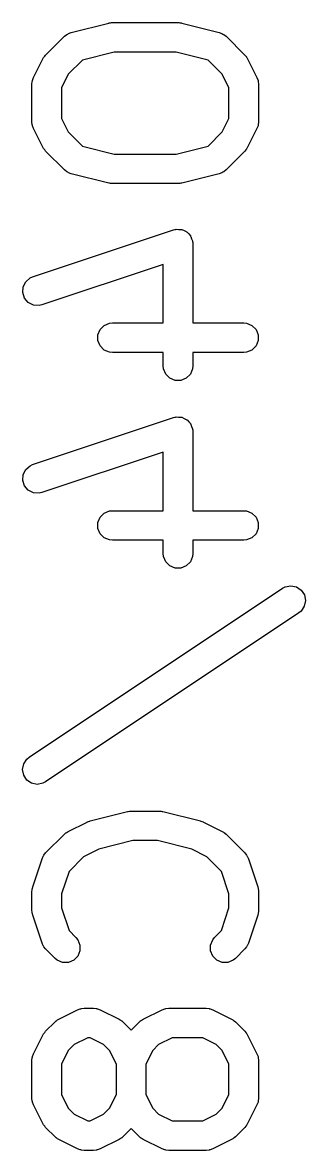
# Model space of a CAD drawing. Extents: x 2.6 to 14.1, y -9.2 to -3.9.
# Drawn here: x 4.7648 to 4.8213, y -9.1646 to -8.9394 of the extents above; entities that cross this region are included whole.
import ezdxf

# ---------------------------------------------------------------- set-up
doc = ezdxf.new("R2010")
doc.units = 0
doc.header["$MEASUREMENT"] = 0
doc.layers.add('BLACK', color=7, linetype='CONTINUOUS')

msp = doc.modelspace()

# ---------------------------------------------------------------- linework, layer by layer
at = {"layer": 'BLACK', "linetype": 'CONTINUOUS'}
for p, q in [((4.77455, -8.94134), (4.78205, -8.93947)), ((4.78205, -8.93947), (4.78215, -8.93945)), ((4.78215, -8.93945), (4.78219, -8.93944)), ((4.78219, -8.93944), (4.78241, -8.93941)), ((4.78241, -8.93941), (4.78262, -8.93938)), ((4.78262, -8.93938), (4.78267, -8.93939)), ((4.78267, -8.93939), (4.78277, -8.93938)), ((4.78277, -8.93938), (4.79589, -8.93938)), ((4.79589, -8.93938), (4.79599, -8.93939)), ((4.79599, -8.93939), (4.79603, -8.93938)), ((4.79603, -8.93938), (4.79625, -8.93941)), ((4.79625, -8.93941), (4.79647, -8.93944)), ((4.79647, -8.93944), (4.79651, -8.93945)), ((4.79651, -8.93945), (4.79661, -8.93947)), ((4.79661, -8.93947), (4.8041, -8.94134)), ((4.76943, -8.94587), (4.77318, -8.94212)), ((4.77318, -8.94212), (4.77363, -8.94175)), ((4.77363, -8.94175), (4.77383, -8.94167)), ((4.77383, -8.94167), (4.77401, -8.94154)), ((4.77401, -8.94154), (4.77455, -8.94134)), ((4.8041, -8.94134), (4.80465, -8.94154)), ((4.80465, -8.94154), (4.80483, -8.94167)), ((4.80483, -8.94167), (4.80503, -8.94175)), ((4.80503, -8.94175), (4.80548, -8.94212)), ((4.80548, -8.94212), (4.80923, -8.94587)), ((4.767, -8.95038), (4.76888, -8.94663)), ((4.76888, -8.94663), (4.76903, -8.94639)), ((4.76903, -8.94639), (4.76906, -8.94631)), ((4.76906, -8.94631), (4.76913, -8.94623)), ((4.76913, -8.94623), (4.76918, -8.94615)), ((4.76918, -8.94615), (4.76924, -8.94609)), ((4.76924, -8.94609), (4.76943, -8.94587)), ((4.77678, -8.94687), (4.77394, -8.9497)), ((4.78313, -8.94528), (4.77678, -8.94687)), ((4.79553, -8.94528), (4.78313, -8.94528)), ((4.80188, -8.94687), (4.79553, -8.94528)), ((4.80471, -8.9497), (4.80188, -8.94687)), ((4.80923, -8.94587), (4.80941, -8.94609)), ((4.80941, -8.94609), (4.80947, -8.94615)), ((4.80947, -8.94615), (4.80953, -8.94623)), ((4.80953, -8.94623), (4.80959, -8.94631)), ((4.80959, -8.94631), (4.80962, -8.94639)), ((4.80962, -8.94639), (4.80978, -8.94663)), ((4.80978, -8.94663), (4.81165, -8.95038)), ((4.76669, -8.9517), (4.76675, -8.95113)), ((4.76675, -8.95113), (4.76679, -8.95103)), ((4.76679, -8.95093), (4.767, -8.95038)), ((4.76679, -8.95103), (4.76679, -8.95093)), ((4.77394, -8.9497), (4.7726, -8.9524)), ((4.80606, -8.9524), (4.80471, -8.9497)), ((4.81165, -8.95038), (4.81186, -8.95093)), ((4.81186, -8.95093), (4.81187, -8.95103)), ((4.81187, -8.95103), (4.81191, -8.95113)), ((4.81191, -8.95113), (4.81197, -8.9517)), ((4.76669, -8.9592), (4.76669, -8.9517)), ((4.7726, -8.9524), (4.7726, -8.95851)), ((4.80606, -8.95851), (4.80606, -8.9524)), ((4.81197, -8.9517), (4.81197, -8.9592)), ((4.76675, -8.95978), (4.76669, -8.9592)), ((4.76679, -8.95988), (4.76675, -8.95978)), ((4.76679, -8.95998), (4.76679, -8.95988)), ((4.767, -8.96052), (4.76679, -8.95998)), ((4.76888, -8.96427), (4.767, -8.96052)), ((4.7726, -8.95851), (4.77394, -8.9612)), ((4.80471, -8.9612), (4.80606, -8.95851)), ((4.81165, -8.96052), (4.80978, -8.96427)), ((4.81186, -8.95998), (4.81165, -8.96052)), ((4.81187, -8.95988), (4.81186, -8.95998)), ((4.81191, -8.95978), (4.81187, -8.95988)), ((4.81197, -8.9592), (4.81191, -8.95978)), ((4.77394, -8.9612), (4.77678, -8.96404)), ((4.80188, -8.96404), (4.80471, -8.9612)), ((4.76903, -8.96452), (4.76888, -8.96427)), ((4.76906, -8.96459), (4.76903, -8.96452)), ((4.76913, -8.96467), (4.76906, -8.96459)), ((4.76918, -8.96476), (4.76913, -8.96467)), ((4.76924, -8.96482), (4.76918, -8.96476)), ((4.76943, -8.96504), (4.76924, -8.96482)), ((4.77318, -8.96879), (4.76943, -8.96504)), ((4.77678, -8.96404), (4.78313, -8.96563)), ((4.79553, -8.96563), (4.80188, -8.96404)), ((4.80923, -8.96504), (4.80548, -8.96879)), ((4.80941, -8.96482), (4.80923, -8.96504)), ((4.80947, -8.96476), (4.80941, -8.96482)), ((4.80953, -8.96468), (4.80947, -8.96476)), ((4.80959, -8.96459), (4.80953, -8.96468)), ((4.80962, -8.96452), (4.80959, -8.96459)), ((4.80978, -8.96427), (4.80962, -8.96452)), ((4.78313, -8.96563), (4.79553, -8.96563)), ((4.77363, -8.96916), (4.77318, -8.96879)), ((4.77383, -8.96924), (4.77363, -8.96916)), ((4.77401, -8.96937), (4.77383, -8.96924)), ((4.77455, -8.96957), (4.77401, -8.96937)), ((4.78205, -8.97144), (4.77455, -8.96957)), ((4.8041, -8.96957), (4.79661, -8.97144)), ((4.80465, -8.96937), (4.8041, -8.96957)), ((4.80483, -8.96924), (4.80465, -8.96937)), ((4.80503, -8.96916), (4.80483, -8.96924)), ((4.80548, -8.96879), (4.80503, -8.96916)), ((4.78215, -8.97146), (4.78205, -8.97144)), ((4.78219, -8.97147), (4.78215, -8.97146)), ((4.78241, -8.9715), (4.78219, -8.97147)), ((4.78262, -8.97153), (4.78241, -8.9715)), ((4.78267, -8.97152), (4.78262, -8.97153)), ((4.78277, -8.97153), (4.78267, -8.97152)), ((4.79589, -8.97153), (4.78277, -8.97153)), ((4.79599, -8.97152), (4.79589, -8.97153)), ((4.79603, -8.97153), (4.79599, -8.97152)), ((4.79625, -8.9715), (4.79603, -8.97153)), ((4.79647, -8.97147), (4.79625, -8.9715)), ((4.79651, -8.97146), (4.79647, -8.97147)), ((4.79661, -8.97144), (4.79651, -8.97146)), ((4.76683, -8.99015), (4.79496, -8.98077)), ((4.79496, -8.98077), (4.79524, -8.98071)), ((4.79524, -8.98071), (4.79531, -8.98068)), ((4.79531, -8.98068), (4.79537, -8.98068)), ((4.79537, -8.98068), (4.79552, -8.98065)), ((4.79552, -8.98065), (4.79599, -8.98068)), ((4.79599, -8.98068), (4.79647, -8.98068)), ((4.79647, -8.98068), (4.79656, -8.98072)), ((4.79656, -8.98072), (4.79667, -8.98073)), ((4.79667, -8.98073), (4.79709, -8.98094)), ((4.79709, -8.98094), (4.79753, -8.98112)), ((4.79753, -8.98112), (4.7976, -8.9812)), ((4.7976, -8.9812), (4.7977, -8.98124)), ((4.7977, -8.98124), (4.79801, -8.9816)), ((4.79801, -8.9816), (4.79834, -8.98194)), ((4.79834, -8.98194), (4.79838, -8.98203)), ((4.79838, -8.98203), (4.79845, -8.98211)), ((4.79845, -8.98211), (4.7986, -8.98256)), ((4.7986, -8.98256), (4.79879, -8.983)), ((4.79879, -8.983), (4.7988, -8.98315)), ((4.7988, -8.98315), (4.79882, -8.98321)), ((4.79882, -8.98321), (4.79881, -8.98328)), ((4.79881, -8.98328), (4.79884, -8.98358)), ((4.79884, -8.98358), (4.79884, -8.99937)), ((4.79294, -8.98767), (4.7687, -8.99575)), ((4.79294, -8.99937), (4.79294, -8.98767)), ((4.76492, -8.99217), (4.76544, -8.99114)), ((4.76544, -8.99114), (4.76631, -8.99038)), ((4.76631, -8.99038), (4.76683, -8.99015)), ((4.76484, -8.99332), (4.76492, -8.99217)), ((4.7652, -8.99441), (4.76484, -8.99332)), ((4.76596, -8.99528), (4.7652, -8.99441)), ((4.76699, -8.9958), (4.76596, -8.99528)), ((4.76814, -8.99588), (4.76699, -8.9958)), ((4.7687, -8.99575), (4.76814, -8.99588)), ((4.77987, -9.00175), (4.78031, -9.00068)), ((4.78031, -9.00068), (4.78113, -8.99987)), ((4.78113, -8.99987), (4.78219, -8.99943)), ((4.78219, -8.99943), (4.78277, -8.99937)), ((4.78277, -8.99937), (4.79294, -8.99937)), ((4.79884, -8.99937), (4.80901, -8.99937)), ((4.80901, -8.99937), (4.80959, -8.99943)), ((4.80959, -8.99943), (4.81065, -8.99987)), ((4.81065, -8.99987), (4.81147, -9.00068)), ((4.81147, -9.00068), (4.81191, -9.00175)), ((4.77987, -9.0029), (4.77987, -9.00175)), ((4.78031, -9.00396), (4.77987, -9.0029)), ((4.81191, -9.0029), (4.81147, -9.00396)), ((4.81191, -9.00175), (4.81191, -9.0029)), ((4.78113, -9.00478), (4.78031, -9.00396)), ((4.78219, -9.00522), (4.78113, -9.00478)), ((4.78277, -9.00528), (4.78219, -9.00522)), ((4.79294, -9.00528), (4.78277, -9.00528)), ((4.79294, -9.00795), (4.79294, -9.00528)), ((4.80901, -9.00528), (4.79884, -9.00528)), ((4.79884, -9.00528), (4.79884, -9.00795)), ((4.80959, -9.00522), (4.80901, -9.00528)), ((4.81065, -9.00478), (4.80959, -9.00522)), ((4.81147, -9.00396), (4.81065, -9.00478)), ((4.79299, -9.00852), (4.79294, -9.00795)), ((4.79343, -9.00959), (4.79299, -9.00852)), ((4.79425, -9.0104), (4.79343, -9.00959)), ((4.79834, -9.00959), (4.79753, -9.0104)), ((4.79879, -9.00852), (4.79834, -9.00959)), ((4.79884, -9.00795), (4.79879, -9.00852)), ((4.79531, -9.01084), (4.79425, -9.0104)), ((4.79647, -9.01084), (4.79531, -9.01084)), ((4.79753, -9.0104), (4.79647, -9.01084)), ((4.76683, -9.02764), (4.79496, -9.01827)), ((4.79496, -9.01827), (4.79524, -9.01821)), ((4.79524, -9.01821), (4.79531, -9.01818)), ((4.79531, -9.01818), (4.79537, -9.01818)), ((4.79537, -9.01818), (4.79552, -9.01814)), ((4.79552, -9.01814), (4.79599, -9.01818)), ((4.79599, -9.01818), (4.79647, -9.01818)), ((4.79647, -9.01818), (4.79656, -9.01822)), ((4.79656, -9.01822), (4.79667, -9.01822)), ((4.79667, -9.01822), (4.79709, -9.01843)), ((4.79709, -9.01843), (4.79753, -9.01862)), ((4.79753, -9.01862), (4.7976, -9.01869)), ((4.7976, -9.01869), (4.7977, -9.01874)), ((4.7977, -9.01874), (4.79801, -9.0191)), ((4.79801, -9.0191), (4.79834, -9.01943)), ((4.79834, -9.01943), (4.79838, -9.01953)), ((4.79838, -9.01953), (4.79845, -9.01961)), ((4.79845, -9.01961), (4.7986, -9.02006)), ((4.7986, -9.02006), (4.79879, -9.0205)), ((4.79879, -9.0205), (4.7988, -9.02065)), ((4.7988, -9.02065), (4.79882, -9.0207)), ((4.79882, -9.0207), (4.79881, -9.02078)), ((4.79881, -9.02078), (4.79884, -9.02107)), ((4.79884, -9.02107), (4.79884, -9.03687)), ((4.79294, -9.02517), (4.7687, -9.03325)), ((4.79294, -9.03687), (4.79294, -9.02517)), ((4.76544, -9.02863), (4.76631, -9.02788)), ((4.76631, -9.02788), (4.76683, -9.02764)), ((4.76484, -9.03081), (4.76492, -9.02967)), ((4.76492, -9.02967), (4.76544, -9.02863)), ((4.7652, -9.03191), (4.76484, -9.03081)), ((4.76596, -9.03278), (4.7652, -9.03191)), ((4.76699, -9.03329), (4.76596, -9.03278)), ((4.76814, -9.03337), (4.76699, -9.03329)), ((4.7687, -9.03325), (4.76814, -9.03337)), ((4.78113, -9.03736), (4.78219, -9.03692)), ((4.78219, -9.03692), (4.78277, -9.03687)), ((4.78277, -9.03687), (4.79294, -9.03687)), ((4.79884, -9.03687), (4.80901, -9.03687)), ((4.80901, -9.03687), (4.80959, -9.03692)), ((4.80959, -9.03692), (4.81065, -9.03736)), ((4.77987, -9.03924), (4.78031, -9.03818)), ((4.77987, -9.0404), (4.77987, -9.03924)), ((4.78031, -9.03818), (4.78113, -9.03736)), ((4.81065, -9.03736), (4.81147, -9.03818)), ((4.81147, -9.03818), (4.81191, -9.03924)), ((4.81191, -9.03924), (4.81191, -9.0404)), ((4.78031, -9.04146), (4.77987, -9.0404)), ((4.78113, -9.04227), (4.78031, -9.04146)), ((4.81147, -9.04146), (4.81065, -9.04227)), ((4.81191, -9.0404), (4.81147, -9.04146)), ((4.78219, -9.04271), (4.78113, -9.04227)), ((4.78277, -9.04277), (4.78219, -9.04271)), ((4.79294, -9.04277), (4.78277, -9.04277)), ((4.79294, -9.04544), (4.79294, -9.04277)), ((4.80901, -9.04277), (4.79884, -9.04277)), ((4.79884, -9.04277), (4.79884, -9.04544)), ((4.80959, -9.04271), (4.80901, -9.04277)), ((4.81065, -9.04227), (4.80959, -9.04271)), ((4.79299, -9.04602), (4.79294, -9.04544)), ((4.79343, -9.04708), (4.79299, -9.04602)), ((4.79879, -9.04602), (4.79834, -9.04708)), ((4.79884, -9.04544), (4.79879, -9.04602)), ((4.79425, -9.0479), (4.79343, -9.04708)), ((4.79531, -9.04834), (4.79425, -9.0479)), ((4.79647, -9.04834), (4.79531, -9.04834)), ((4.79753, -9.0479), (4.79647, -9.04834)), ((4.79834, -9.04708), (4.79753, -9.0479)), ((4.76613, -9.08611), (4.81675, -9.05236)), ((4.81675, -9.05236), (4.81726, -9.05209)), ((4.81726, -9.05209), (4.81839, -9.05186)), ((4.81839, -9.05186), (4.81952, -9.05209)), ((4.81952, -9.05209), (4.82048, -9.05273)), ((4.82048, -9.05273), (4.82112, -9.05369)), ((4.82134, -9.05482), (4.82111, -9.05595)), ((4.82112, -9.05369), (4.82134, -9.05482)), ((4.82002, -9.05727), (4.76941, -9.09102)), ((4.82047, -9.05691), (4.82002, -9.05727)), ((4.82111, -9.05595), (4.82047, -9.05691)), ((4.76504, -9.08743), (4.76568, -9.08647)), ((4.76568, -9.08647), (4.76613, -9.08611)), ((4.76481, -9.08856), (4.76504, -9.08743)), ((4.76504, -9.08969), (4.76481, -9.08856)), ((4.76568, -9.09065), (4.76504, -9.08969)), ((4.76663, -9.09129), (4.76568, -9.09065)), ((4.76941, -9.09102), (4.76889, -9.09129)), ((4.76776, -9.09152), (4.76663, -9.09129)), ((4.76889, -9.09129), (4.76776, -9.09152)), ((4.7783, -9.09882), (4.7858, -9.09695)), ((4.7858, -9.09695), (4.7859, -9.09693)), ((4.7859, -9.09693), (4.78594, -9.09692)), ((4.78594, -9.09692), (4.78616, -9.09689)), ((4.78616, -9.09689), (4.78637, -9.09686)), ((4.78637, -9.09686), (4.78641, -9.09687)), ((4.78641, -9.09687), (4.78652, -9.09686)), ((4.78652, -9.09686), (4.79214, -9.09686)), ((4.79214, -9.09686), (4.79224, -9.09687)), ((4.79224, -9.09687), (4.79228, -9.09686)), ((4.79228, -9.09686), (4.7925, -9.09689)), ((4.7925, -9.09689), (4.79272, -9.09692)), ((4.79272, -9.09692), (4.79276, -9.09693)), ((4.79276, -9.09693), (4.79286, -9.09695)), ((4.79286, -9.09695), (4.80035, -9.09882)), ((4.77395, -9.10092), (4.7777, -9.09905)), ((4.7777, -9.09905), (4.77774, -9.09903)), ((4.77774, -9.09903), (4.77776, -9.09902)), ((4.77776, -9.09902), (4.778, -9.09893)), ((4.778, -9.09893), (4.77824, -9.09884)), ((4.77824, -9.09884), (4.77826, -9.09884)), ((4.77826, -9.09884), (4.7783, -9.09882)), ((4.80035, -9.09882), (4.8004, -9.09884)), ((4.8004, -9.09884), (4.80042, -9.09884)), ((4.80042, -9.09884), (4.80066, -9.09893)), ((4.80066, -9.09893), (4.8009, -9.09902)), ((4.8009, -9.09902), (4.80092, -9.09903)), ((4.80092, -9.09903), (4.80096, -9.09905)), ((4.80096, -9.09905), (4.80471, -9.10092)), ((4.76943, -9.10522), (4.77318, -9.10147)), ((4.77318, -9.10147), (4.77341, -9.10129)), ((4.77341, -9.10129), (4.77346, -9.10123)), ((4.77346, -9.10123), (4.77355, -9.10117)), ((4.77355, -9.10117), (4.77363, -9.10111)), ((4.77363, -9.10111), (4.7737, -9.10108)), ((4.7737, -9.10108), (4.77395, -9.10092)), ((4.80471, -9.10092), (4.80496, -9.10108)), ((4.80496, -9.10108), (4.80503, -9.10111)), ((4.80503, -9.10111), (4.80511, -9.10117)), ((4.80511, -9.10117), (4.8052, -9.10123)), ((4.8052, -9.10123), (4.80525, -9.10129)), ((4.80525, -9.10129), (4.80548, -9.10147)), ((4.80548, -9.10147), (4.80923, -9.10522)), ((4.78005, -9.10447), (4.77702, -9.10599)), ((4.78688, -9.10276), (4.78005, -9.10447)), ((4.79178, -9.10276), (4.78688, -9.10276)), ((4.79861, -9.10447), (4.79178, -9.10276)), ((4.80164, -9.10599), (4.79861, -9.10447)), ((4.76684, -9.112), (4.76872, -9.10638)), ((4.76872, -9.10638), (4.76895, -9.10585)), ((4.76895, -9.10585), (4.76902, -9.10577)), ((4.76902, -9.10577), (4.76906, -9.10567)), ((4.76906, -9.10567), (4.76943, -9.10522)), ((4.77702, -9.10599), (4.7741, -9.10891)), ((4.80456, -9.10891), (4.80164, -9.10599)), ((4.80923, -9.10522), (4.80959, -9.10567)), ((4.80959, -9.10567), (4.80963, -9.10577)), ((4.80963, -9.10577), (4.8097, -9.10585)), ((4.8097, -9.10585), (4.80994, -9.10638)), ((4.80994, -9.10638), (4.81181, -9.112)), ((4.7741, -9.10891), (4.7726, -9.11341)), ((4.80606, -9.11341), (4.80456, -9.10891)), ((4.76669, -9.11293), (4.76672, -9.11264)), ((4.76669, -9.11668), (4.76669, -9.11293)), ((4.76671, -9.11257), (4.76674, -9.11246)), ((4.76672, -9.11264), (4.76671, -9.11257)), ((4.76674, -9.11246), (4.76675, -9.11236)), ((4.76675, -9.11236), (4.76678, -9.11229)), ((4.76678, -9.11229), (4.76684, -9.112)), ((4.7726, -9.11341), (4.7726, -9.11621)), ((4.80606, -9.11621), (4.80606, -9.11341)), ((4.81181, -9.112), (4.81188, -9.11229)), ((4.81188, -9.11229), (4.81191, -9.11236)), ((4.81191, -9.11236), (4.81192, -9.11246)), ((4.81192, -9.11246), (4.81194, -9.11257)), ((4.81194, -9.11257), (4.81194, -9.11264)), ((4.81194, -9.11264), (4.81197, -9.11293)), ((4.81197, -9.11293), (4.81197, -9.11668)), ((4.76672, -9.11698), (4.76669, -9.11668)), ((4.76671, -9.11705), (4.76672, -9.11698)), ((4.76674, -9.11716), (4.76671, -9.11705)), ((4.76675, -9.11726), (4.76674, -9.11716)), ((4.76678, -9.11733), (4.76675, -9.11726)), ((4.76684, -9.11762), (4.76678, -9.11733)), ((4.76872, -9.12324), (4.76684, -9.11762)), ((4.7726, -9.11621), (4.7741, -9.12071)), ((4.80456, -9.12071), (4.80606, -9.11621)), ((4.81181, -9.11762), (4.80994, -9.12324)), ((4.81188, -9.11733), (4.81181, -9.11762)), ((4.81191, -9.11726), (4.81188, -9.11733)), ((4.81192, -9.11716), (4.81191, -9.11726)), ((4.81194, -9.11705), (4.81192, -9.11716)), ((4.81197, -9.11668), (4.81194, -9.11698)), ((4.81194, -9.11698), (4.81194, -9.11705)), ((4.7741, -9.12071), (4.77548, -9.1221)), ((4.77548, -9.1221), (4.77585, -9.12254)), ((4.77585, -9.12254), (4.77629, -9.12361)), ((4.80237, -9.12361), (4.80281, -9.12254)), ((4.80281, -9.12254), (4.80318, -9.1221)), ((4.80318, -9.1221), (4.80456, -9.12071)), ((4.76895, -9.12377), (4.76872, -9.12324)), ((4.76902, -9.12385), (4.76895, -9.12377)), ((4.76906, -9.12395), (4.76902, -9.12385)), ((4.76943, -9.1244), (4.76906, -9.12395)), ((4.7713, -9.12627), (4.76943, -9.1244)), ((4.77629, -9.12476), (4.77585, -9.12582)), ((4.77629, -9.12361), (4.77629, -9.12476)), ((4.80237, -9.12476), (4.80237, -9.12361)), ((4.80281, -9.12582), (4.80237, -9.12476)), ((4.80923, -9.1244), (4.80735, -9.12627)), ((4.80959, -9.12395), (4.80923, -9.1244)), ((4.80963, -9.12385), (4.80959, -9.12395)), ((4.8097, -9.12377), (4.80963, -9.12385)), ((4.80994, -9.12324), (4.8097, -9.12377)), ((4.77175, -9.12664), (4.7713, -9.12627)), ((4.77282, -9.12708), (4.77175, -9.12664)), ((4.77397, -9.12708), (4.77282, -9.12708)), ((4.77503, -9.12664), (4.77397, -9.12708)), ((4.77585, -9.12582), (4.77503, -9.12664)), ((4.80362, -9.12664), (4.80281, -9.12582)), ((4.80469, -9.12708), (4.80362, -9.12664)), ((4.80584, -9.12708), (4.80469, -9.12708)), ((4.8069, -9.12664), (4.80584, -9.12708)), ((4.80735, -9.12627), (4.8069, -9.12664)), ((4.77657, -9.13629), (4.77714, -9.13623)), ((4.77714, -9.13623), (4.77902, -9.13623)), ((4.77902, -9.13623), (4.77959, -9.13629)), ((4.79344, -9.13629), (4.79401, -9.13623)), ((4.79401, -9.13623), (4.80151, -9.13623)), ((4.80151, -9.13623), (4.80209, -9.13629)), ((4.77182, -9.13857), (4.77207, -9.13842)), ((4.77207, -9.13842), (4.77582, -9.13654)), ((4.77582, -9.13654), (4.77636, -9.13633)), ((4.77636, -9.13633), (4.77647, -9.13633)), ((4.77647, -9.13633), (4.77657, -9.13629)), ((4.77959, -9.13629), (4.77969, -9.13633)), ((4.77969, -9.13633), (4.7798, -9.13633)), ((4.7798, -9.13633), (4.78034, -9.13654)), ((4.78034, -9.13654), (4.78409, -9.13842)), ((4.78409, -9.13842), (4.78433, -9.13857)), ((4.7887, -9.13857), (4.78894, -9.13842)), ((4.78894, -9.13842), (4.79269, -9.13654)), ((4.79269, -9.13654), (4.79323, -9.13633)), ((4.79323, -9.13633), (4.79334, -9.13633)), ((4.79334, -9.13633), (4.79344, -9.13629)), ((4.80209, -9.13629), (4.80219, -9.13633)), ((4.80219, -9.13633), (4.80229, -9.13633)), ((4.80229, -9.13633), (4.80283, -9.13654)), ((4.80283, -9.13654), (4.80658, -9.13842)), ((4.80658, -9.13842), (4.80683, -9.13857)), ((4.76943, -9.14084), (4.7713, -9.13897)), ((4.7713, -9.13897), (4.77153, -9.13878)), ((4.77153, -9.13878), (4.77158, -9.13872)), ((4.77158, -9.13872), (4.77167, -9.13867)), ((4.77167, -9.13867), (4.77175, -9.1386)), ((4.77175, -9.1386), (4.77182, -9.13857)), ((4.78433, -9.13857), (4.78441, -9.1386)), ((4.78441, -9.1386), (4.78449, -9.13867)), ((4.78449, -9.13867), (4.78458, -9.13872)), ((4.78458, -9.13872), (4.78463, -9.13878)), ((4.78463, -9.13878), (4.78485, -9.13897)), ((4.78485, -9.13897), (4.78652, -9.14063)), ((4.78652, -9.14063), (4.78818, -9.13897)), ((4.78818, -9.13897), (4.7884, -9.13878)), ((4.7884, -9.13878), (4.78845, -9.13872)), ((4.78845, -9.13872), (4.78854, -9.13867)), ((4.78854, -9.13867), (4.78862, -9.1386)), ((4.78862, -9.1386), (4.7887, -9.13857)), ((4.80683, -9.13857), (4.8069, -9.1386)), ((4.8069, -9.1386), (4.80698, -9.13867)), ((4.80698, -9.13867), (4.80707, -9.13872)), ((4.80707, -9.13872), (4.80712, -9.13878)), ((4.80712, -9.13878), (4.80735, -9.13897)), ((4.80735, -9.13897), (4.80923, -9.14084)), ((4.767, -9.14536), (4.76888, -9.14161)), ((4.76888, -9.14161), (4.76903, -9.14136)), ((4.76903, -9.14136), (4.76906, -9.14129)), ((4.76906, -9.14129), (4.76913, -9.14121)), ((4.76913, -9.14121), (4.76918, -9.14112)), ((4.76918, -9.14112), (4.76924, -9.14107)), ((4.76924, -9.14107), (4.76943, -9.14084)), ((4.77784, -9.14213), (4.77514, -9.14348)), ((4.77832, -9.14213), (4.77784, -9.14213)), ((4.78102, -9.14348), (4.77832, -9.14213)), ((4.79471, -9.14213), (4.79201, -9.14348)), ((4.80082, -9.14213), (4.79471, -9.14213)), ((4.80351, -9.14348), (4.80082, -9.14213)), ((4.80923, -9.14084), (4.80941, -9.14107)), ((4.80941, -9.14107), (4.80947, -9.14112)), ((4.80947, -9.14112), (4.80953, -9.14121)), ((4.80953, -9.14121), (4.80959, -9.14129)), ((4.80959, -9.14129), (4.80962, -9.14136)), ((4.80962, -9.14136), (4.80978, -9.14161)), ((4.80978, -9.14161), (4.81165, -9.14536)), ((4.77394, -9.14468), (4.7726, -9.14738)), ((4.77514, -9.14348), (4.77394, -9.14468)), ((4.78221, -9.14468), (4.78102, -9.14348)), ((4.78356, -9.14738), (4.78221, -9.14468)), ((4.79082, -9.14468), (4.78947, -9.14738)), ((4.79201, -9.14348), (4.79082, -9.14468)), ((4.80471, -9.14468), (4.80351, -9.14348)), ((4.80606, -9.14738), (4.80471, -9.14468)), ((4.76669, -9.14668), (4.76675, -9.1461)), ((4.76669, -9.15418), (4.76669, -9.14668)), ((4.76675, -9.1461), (4.76679, -9.14601)), ((4.76679, -9.1459), (4.767, -9.14536)), ((4.76679, -9.14601), (4.76679, -9.1459)), ((4.7726, -9.14738), (4.7726, -9.15348)), ((4.78356, -9.15348), (4.78356, -9.14738)), ((4.78947, -9.14738), (4.78947, -9.15348)), ((4.80606, -9.15348), (4.80606, -9.14738)), ((4.81165, -9.14536), (4.81186, -9.1459)), ((4.81186, -9.1459), (4.81187, -9.14601)), ((4.81187, -9.14601), (4.81191, -9.1461)), ((4.81191, -9.1461), (4.81197, -9.14668)), ((4.81197, -9.14668), (4.81197, -9.15418)), ((4.76675, -9.15476), (4.76669, -9.15418)), ((4.7726, -9.15348), (4.77394, -9.15618)), ((4.78221, -9.15618), (4.78356, -9.15348)), ((4.78947, -9.15348), (4.79082, -9.15618)), ((4.80471, -9.15618), (4.80606, -9.15348)), ((4.81197, -9.15418), (4.81191, -9.15476)), ((4.76679, -9.15485), (4.76675, -9.15476)), ((4.76679, -9.15496), (4.76679, -9.15485)), ((4.767, -9.1555), (4.76679, -9.15496)), ((4.76888, -9.15925), (4.767, -9.1555)), ((4.77394, -9.15618), (4.77514, -9.15738)), ((4.78102, -9.15738), (4.78221, -9.15618)), ((4.79082, -9.15618), (4.79201, -9.15738)), ((4.80351, -9.15738), (4.80471, -9.15618)), ((4.81165, -9.1555), (4.80978, -9.15925)), ((4.81186, -9.15496), (4.81165, -9.1555)), ((4.81187, -9.15485), (4.81186, -9.15496)), ((4.81191, -9.15476), (4.81187, -9.15485)), ((4.77514, -9.15738), (4.77784, -9.15873)), ((4.77784, -9.15873), (4.77832, -9.15873)), ((4.77832, -9.15873), (4.78102, -9.15738)), ((4.79201, -9.15738), (4.79471, -9.15873)), ((4.79471, -9.15873), (4.80082, -9.15873)), ((4.80082, -9.15873), (4.80351, -9.15738)), ((4.76903, -9.1595), (4.76888, -9.15925)), ((4.76906, -9.15957), (4.76903, -9.1595)), ((4.76913, -9.15965), (4.76906, -9.15957)), ((4.76918, -9.15974), (4.76913, -9.15965)), ((4.76924, -9.15979), (4.76918, -9.15974)), ((4.76943, -9.16002), (4.76924, -9.15979)), ((4.7713, -9.16189), (4.76943, -9.16002)), ((4.78652, -9.16023), (4.78485, -9.16189)), ((4.78818, -9.16189), (4.78652, -9.16023)), ((4.80923, -9.16002), (4.80735, -9.16189)), ((4.80941, -9.15979), (4.80923, -9.16002)), ((4.80947, -9.15974), (4.80941, -9.15979)), ((4.80953, -9.15965), (4.80947, -9.15974)), ((4.80959, -9.15957), (4.80953, -9.15965)), ((4.80962, -9.1595), (4.80959, -9.15957)), ((4.80978, -9.15925), (4.80962, -9.1595)), ((4.77153, -9.16208), (4.7713, -9.16189)), ((4.77158, -9.16214), (4.77153, -9.16208)), ((4.77167, -9.16219), (4.77158, -9.16214)), ((4.77175, -9.16226), (4.77167, -9.16219)), ((4.77182, -9.16229), (4.77175, -9.16226)), ((4.77207, -9.16244), (4.77182, -9.16229)), ((4.77582, -9.16432), (4.77207, -9.16244)), ((4.78409, -9.16244), (4.78034, -9.16432)), ((4.78433, -9.16229), (4.78409, -9.16244)), ((4.78441, -9.16226), (4.78433, -9.16229)), ((4.78449, -9.16219), (4.78441, -9.16226)), ((4.78458, -9.16214), (4.78449, -9.16219)), ((4.78463, -9.16208), (4.78458, -9.16214)), ((4.78485, -9.16189), (4.78463, -9.16208)), ((4.7884, -9.16208), (4.78818, -9.16189)), ((4.78845, -9.16214), (4.7884, -9.16208)), ((4.78854, -9.16219), (4.78845, -9.16214)), ((4.78862, -9.16226), (4.78854, -9.16219)), ((4.7887, -9.16229), (4.78862, -9.16226)), ((4.78894, -9.16244), (4.7887, -9.16229)), ((4.79269, -9.16432), (4.78894, -9.16244)), ((4.80658, -9.16244), (4.80283, -9.16432)), ((4.80683, -9.16229), (4.80658, -9.16244)), ((4.8069, -9.16226), (4.80683, -9.16229)), ((4.80698, -9.16219), (4.8069, -9.16226)), ((4.80707, -9.16214), (4.80698, -9.16219)), ((4.80712, -9.16208), (4.80707, -9.16214)), ((4.80735, -9.16189), (4.80712, -9.16208)), ((4.77636, -9.16453), (4.77582, -9.16432)), ((4.77647, -9.16453), (4.77636, -9.16453)), ((4.77657, -9.16457), (4.77647, -9.16453)), ((4.77714, -9.16463), (4.77657, -9.16457)), ((4.77902, -9.16463), (4.77714, -9.16463)), ((4.77959, -9.16457), (4.77902, -9.16463)), ((4.77969, -9.16453), (4.77959, -9.16457)), ((4.7798, -9.16453), (4.77969, -9.16453)), ((4.78034, -9.16432), (4.7798, -9.16453)), ((4.79323, -9.16453), (4.79269, -9.16432)), ((4.79334, -9.16453), (4.79323, -9.16453)), ((4.79344, -9.16457), (4.79334, -9.16453)), ((4.79401, -9.16463), (4.79344, -9.16457)), ((4.80151, -9.16463), (4.79401, -9.16463)), ((4.80209, -9.16457), (4.80151, -9.16463)), ((4.80219, -9.16453), (4.80209, -9.16457)), ((4.80229, -9.16453), (4.80219, -9.16453)), ((4.80283, -9.16432), (4.80229, -9.16453))]:
    msp.add_line(p, q, dxfattribs=at)

doc.saveas('drawing.dxf')
